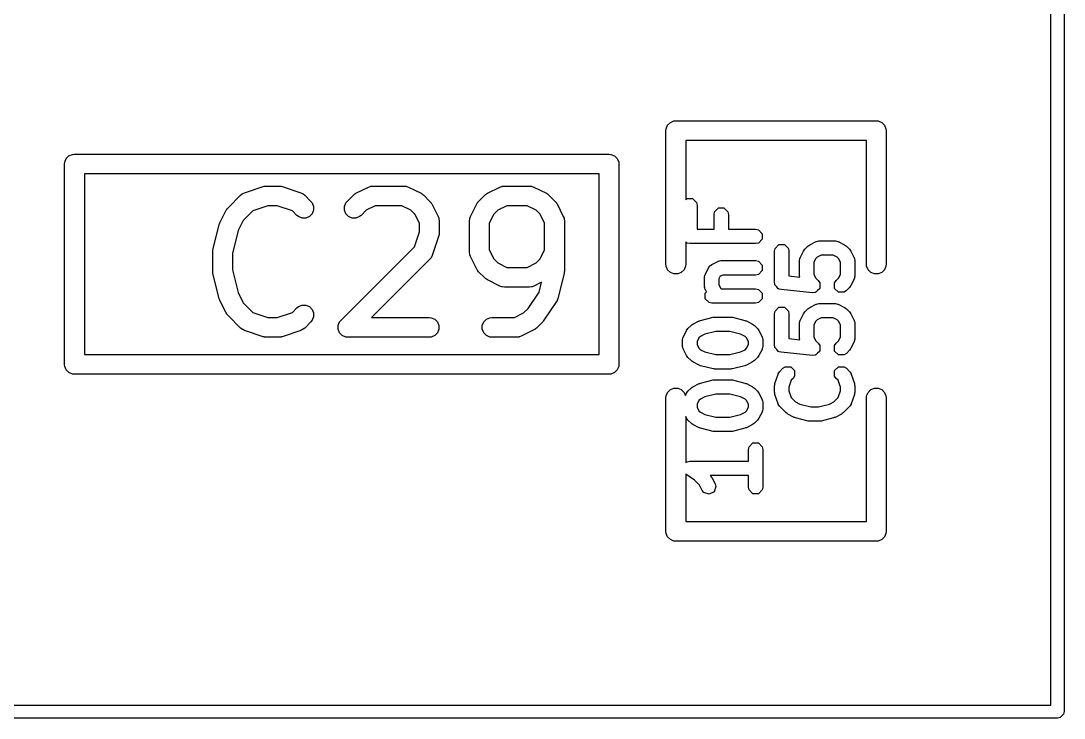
# Model space of a CAD drawing. Extents: x 3.77 to 7.16, y -4.93 to -3.32.
# Drawn here: x 6.6141 to 6.9263, y -4.7896 to -4.5808 of the extents above; entities that cross this region are included whole.
import ezdxf

# ---------------------------------------------------------------- set-up
doc = ezdxf.new("R2010")
doc.units = 0
doc.header["$MEASUREMENT"] = 0
doc.layers.add('BLACK', color=7, linetype='CONTINUOUS')

msp = doc.modelspace()

# ---------------------------------------------------------------- linework, layer by layer
at = {"layer": 'BLACK', "linetype": 'CONTINUOUS'}
for p, q in [((6.92632, -3.52778), (6.92632, -4.78762)), ((6.92238, -4.78566), (6.92238, -3.52975)), ((6.8072, -4.61311), (6.80764, -4.61205)), ((6.80764, -4.61205), (6.80846, -4.61123)), ((6.80846, -4.61123), (6.80952, -4.61079)), ((6.80952, -4.61079), (6.8101, -4.61073)), ((6.8101, -4.61073), (6.8701, -4.61073)), ((6.8701, -4.61073), (6.87068, -4.61079)), ((6.87068, -4.61079), (6.87174, -4.61123)), ((6.87174, -4.61123), (6.87255, -4.61205)), ((6.87255, -4.61205), (6.873, -4.61311)), ((6.80715, -4.61369), (6.8072, -4.61311)), ((6.80715, -4.65369), (6.80715, -4.61369)), ((6.873, -4.61311), (6.87305, -4.61369)), ((6.87305, -4.61369), (6.87305, -4.65369)), ((6.86715, -4.61664), (6.81305, -4.61664)), ((6.81305, -4.61664), (6.81305, -4.63443)), ((6.86715, -4.65369), (6.86715, -4.61664)), ((6.62764, -4.62205), (6.62846, -4.62123)), ((6.62846, -4.62123), (6.62952, -4.62079)), ((6.62952, -4.62079), (6.6301, -4.62073)), ((6.6301, -4.62073), (6.7901, -4.62073)), ((6.7901, -4.62073), (6.79068, -4.62079)), ((6.79068, -4.62079), (6.79174, -4.62123)), ((6.79174, -4.62123), (6.79255, -4.62205)), ((6.62715, -4.62369), (6.6272, -4.62311)), ((6.62715, -4.68369), (6.62715, -4.62369)), ((6.6272, -4.62311), (6.62764, -4.62205)), ((6.79255, -4.62205), (6.793, -4.62311)), ((6.793, -4.62311), (6.79305, -4.62369)), ((6.79305, -4.62369), (6.79305, -4.68369)), ((6.63305, -4.62664), (6.63305, -4.68073)), ((6.78715, -4.62664), (6.63305, -4.62664)), ((6.78715, -4.68073), (6.78715, -4.62664)), ((6.68098, -4.6323), (6.68661, -4.63042)), ((6.68661, -4.63042), (6.68689, -4.63036)), ((6.68689, -4.63036), (6.68697, -4.63033)), ((6.68697, -4.63033), (6.68707, -4.63032)), ((6.68707, -4.63032), (6.68717, -4.63029)), ((6.68717, -4.63029), (6.68725, -4.6303)), ((6.68725, -4.6303), (6.68754, -4.63027)), ((6.68754, -4.63027), (6.69129, -4.63027)), ((6.69129, -4.63027), (6.69158, -4.6303)), ((6.69158, -4.6303), (6.69166, -4.63029)), ((6.69166, -4.63029), (6.69176, -4.63032)), ((6.69176, -4.63032), (6.69187, -4.63033)), ((6.69187, -4.63033), (6.69194, -4.63036)), ((6.69194, -4.63036), (6.69222, -4.63042)), ((6.69222, -4.63042), (6.69785, -4.6323)), ((6.71434, -4.63246), (6.71809, -4.63058)), ((6.71809, -4.63058), (6.71863, -4.63038)), ((6.71863, -4.63038), (6.71874, -4.63037)), ((6.71874, -4.63037), (6.71884, -4.63033)), ((6.71884, -4.63033), (6.71941, -4.63027)), ((6.71941, -4.63027), (6.72879, -4.63027)), ((6.72879, -4.63027), (6.72936, -4.63033)), ((6.72936, -4.63033), (6.72946, -4.63037)), ((6.72946, -4.63037), (6.72957, -4.63038)), ((6.72957, -4.63038), (6.73011, -4.63058)), ((6.73011, -4.63058), (6.73386, -4.63246)), ((6.75371, -4.63246), (6.75746, -4.63058)), ((6.75746, -4.63058), (6.758, -4.63038)), ((6.758, -4.63038), (6.75811, -4.63037)), ((6.75811, -4.63037), (6.75821, -4.63033)), ((6.75821, -4.63033), (6.75878, -4.63027)), ((6.75878, -4.63027), (6.76628, -4.63027)), ((6.76628, -4.63027), (6.76686, -4.63033)), ((6.76686, -4.63033), (6.76696, -4.63037)), ((6.76696, -4.63037), (6.76706, -4.63038)), ((6.76706, -4.63038), (6.7676, -4.63058)), ((6.7676, -4.63058), (6.77135, -4.63246)), ((6.67608, -4.63676), (6.67983, -4.63301)), ((6.67983, -4.63301), (6.68028, -4.63264)), ((6.68028, -4.63264), (6.68037, -4.6326)), ((6.68037, -4.6326), (6.68045, -4.63253)), ((6.68045, -4.63253), (6.68098, -4.6323)), ((6.69785, -4.6323), (6.69838, -4.63253)), ((6.69838, -4.63253), (6.69846, -4.6326)), ((6.69846, -4.6326), (6.69856, -4.63264)), ((6.69856, -4.63264), (6.699, -4.63301)), ((6.699, -4.63301), (6.70088, -4.63488)), ((6.7117, -4.63488), (6.71358, -4.63301)), ((6.71358, -4.63301), (6.7138, -4.63282)), ((6.7138, -4.63282), (6.71385, -4.63277)), ((6.71385, -4.63277), (6.71394, -4.63271)), ((6.71394, -4.63271), (6.71402, -4.63264)), ((6.71402, -4.63264), (6.71409, -4.63261)), ((6.71409, -4.63261), (6.71434, -4.63246)), ((6.73386, -4.63246), (6.7341, -4.63261)), ((6.7341, -4.63261), (6.73418, -4.63264)), ((6.73418, -4.63264), (6.73426, -4.63271)), ((6.73426, -4.63271), (6.73435, -4.63277)), ((6.73435, -4.63277), (6.7344, -4.63282)), ((6.7344, -4.63282), (6.73462, -4.63301)), ((6.73462, -4.63301), (6.7365, -4.63488)), ((6.75107, -4.63488), (6.75295, -4.63301)), ((6.75295, -4.63301), (6.75317, -4.63282)), ((6.75317, -4.63282), (6.75322, -4.63277)), ((6.75322, -4.63277), (6.75331, -4.63271)), ((6.75331, -4.63271), (6.75339, -4.63264)), ((6.75339, -4.63264), (6.75346, -4.63261)), ((6.75346, -4.63261), (6.75371, -4.63246)), ((6.77135, -4.63246), (6.7716, -4.63261)), ((6.7716, -4.63261), (6.77167, -4.63264)), ((6.77167, -4.63264), (6.77175, -4.63271)), ((6.77175, -4.63271), (6.77184, -4.63277)), ((6.77184, -4.63277), (6.77189, -4.63282)), ((6.77189, -4.63282), (6.77212, -4.63301)), ((6.77212, -4.63301), (6.77399, -4.63488)), ((6.81305, -4.63443), (6.81347, -4.63402)), ((6.81347, -4.63402), (6.81511, -4.63402)), ((6.81511, -4.63402), (6.81628, -4.63518)), ((6.67571, -4.63721), (6.67578, -4.63713)), ((6.67578, -4.63713), (6.67584, -4.63704)), ((6.67584, -4.63704), (6.67589, -4.63699)), ((6.67589, -4.63699), (6.67608, -4.63676)), ((6.68802, -4.63618), (6.68351, -4.63768)), ((6.69081, -4.63618), (6.68802, -4.63618)), ((6.69532, -4.63768), (6.69081, -4.63618)), ((6.70088, -4.63488), (6.70125, -4.63533)), ((6.70125, -4.63533), (6.70169, -4.6364)), ((6.70169, -4.6364), (6.70169, -4.63755)), ((6.71089, -4.6364), (6.71133, -4.63533)), ((6.71089, -4.63755), (6.71089, -4.6364)), ((6.71133, -4.63533), (6.7117, -4.63488)), ((6.72011, -4.63618), (6.71741, -4.63752)), ((6.72809, -4.63618), (6.72011, -4.63618)), ((6.73079, -4.63752), (6.72809, -4.63618)), ((6.7365, -4.63488), (6.73668, -4.63511)), ((6.73668, -4.63511), (6.73674, -4.63516)), ((6.73674, -4.63516), (6.7368, -4.63525)), ((6.7368, -4.63525), (6.73687, -4.63533)), ((6.73687, -4.63533), (6.7369, -4.6354)), ((6.7369, -4.6354), (6.73705, -4.63565)), ((6.73705, -4.63565), (6.73893, -4.6394)), ((6.74864, -4.6394), (6.75052, -4.63565)), ((6.75052, -4.63565), (6.75067, -4.6354)), ((6.75067, -4.6354), (6.7507, -4.63533)), ((6.7507, -4.63533), (6.75077, -4.63525)), ((6.75077, -4.63525), (6.75083, -4.63516)), ((6.75083, -4.63516), (6.75088, -4.63511)), ((6.75088, -4.63511), (6.75107, -4.63488)), ((6.75948, -4.63618), (6.75678, -4.63752)), ((6.76558, -4.63618), (6.75948, -4.63618)), ((6.76828, -4.63752), (6.76558, -4.63618)), ((6.77399, -4.63488), (6.77418, -4.63511)), ((6.77418, -4.63511), (6.77424, -4.63516)), ((6.77424, -4.63516), (6.77429, -4.63525)), ((6.77429, -4.63525), (6.77436, -4.63533)), ((6.77436, -4.63533), (6.77439, -4.6354)), ((6.77439, -4.6354), (6.77455, -4.63565)), ((6.77455, -4.63565), (6.77642, -4.6394)), ((6.81628, -4.63518), (6.81644, -4.636)), ((6.81644, -4.636), (6.81644, -4.64323)), ((6.82168, -4.638), (6.82285, -4.63683)), ((6.82285, -4.63683), (6.82449, -4.63683)), ((6.82449, -4.63683), (6.82566, -4.638)), ((6.67365, -4.64128), (6.67553, -4.63753)), ((6.67553, -4.63753), (6.67568, -4.63728)), ((6.67568, -4.63728), (6.67571, -4.63721)), ((6.68351, -4.63768), (6.68059, -4.6406)), ((6.6967, -4.63906), (6.69532, -4.63768)), ((6.69715, -4.63943), (6.6967, -4.63906)), ((6.69821, -4.63987), (6.69715, -4.63943)), ((6.69937, -4.63987), (6.69821, -4.63987)), ((6.70043, -4.63943), (6.69937, -4.63987)), ((6.70125, -4.63861), (6.70043, -4.63943)), ((6.70169, -4.63755), (6.70125, -4.63861)), ((6.71133, -4.63861), (6.71089, -4.63755)), ((6.71215, -4.63943), (6.71133, -4.63861)), ((6.71321, -4.63987), (6.71215, -4.63943)), ((6.71436, -4.63987), (6.71321, -4.63987)), ((6.71543, -4.63943), (6.71436, -4.63987)), ((6.71588, -4.63906), (6.71543, -4.63943)), ((6.71741, -4.63752), (6.71588, -4.63906)), ((6.73198, -4.63872), (6.73079, -4.63752)), ((6.73333, -4.64142), (6.73198, -4.63872)), ((6.73893, -4.6394), (6.73913, -4.63994)), ((6.73913, -4.63994), (6.73914, -4.64005)), ((6.73914, -4.64005), (6.73918, -4.64015)), ((6.73918, -4.64015), (6.73924, -4.64072)), ((6.74833, -4.64072), (6.74839, -4.64015)), ((6.74839, -4.64015), (6.74843, -4.64005)), ((6.74843, -4.64005), (6.74844, -4.63994)), ((6.74844, -4.63994), (6.74864, -4.6394)), ((6.75559, -4.63872), (6.75424, -4.64142)), ((6.75678, -4.63752), (6.75559, -4.63872)), ((6.76948, -4.63872), (6.76828, -4.63752)), ((6.77083, -4.64142), (6.76948, -4.63872)), ((6.77642, -4.6394), (6.77663, -4.63994)), ((6.77663, -4.63994), (6.77664, -4.64005)), ((6.77664, -4.64005), (6.77668, -4.64015)), ((6.77668, -4.64015), (6.77673, -4.64072)), ((6.82152, -4.63882), (6.82168, -4.638)), ((6.82152, -4.64323), (6.82152, -4.63882)), ((6.82566, -4.638), (6.82582, -4.63882)), ((6.82582, -4.63882), (6.82582, -4.64323)), ((6.67155, -4.64938), (6.67343, -4.64188)), ((6.67343, -4.64188), (6.67344, -4.64184)), ((6.67344, -4.64184), (6.67345, -4.64182)), ((6.67345, -4.64182), (6.67354, -4.64158)), ((6.67354, -4.64158), (6.67362, -4.64134)), ((6.67362, -4.64134), (6.67364, -4.64132)), ((6.67364, -4.64132), (6.67365, -4.64128)), ((6.68059, -4.6406), (6.67908, -4.64363)), ((6.73333, -4.64399), (6.73333, -4.64142)), ((6.73924, -4.64072), (6.73924, -4.64447)), ((6.74833, -4.6501), (6.74833, -4.64072)), ((6.75424, -4.64142), (6.75424, -4.6494)), ((6.77083, -4.6494), (6.77083, -4.64142)), ((6.77673, -4.64072), (6.77673, -4.65572)), ((6.81644, -4.64323), (6.82152, -4.64323)), ((6.82582, -4.64323), (6.83399, -4.64323)), ((6.83399, -4.64323), (6.83481, -4.6434)), ((6.83481, -4.6434), (6.83598, -4.64456)), ((6.67908, -4.64363), (6.67737, -4.65046)), ((6.73183, -4.6485), (6.73333, -4.64399)), ((6.73909, -4.64541), (6.73721, -4.65103)), ((6.73915, -4.64512), (6.73909, -4.64541)), ((6.73918, -4.64505), (6.73915, -4.64512)), ((6.73919, -4.64494), (6.73918, -4.64505)), ((6.73921, -4.64484), (6.73919, -4.64494)), ((6.73924, -4.64447), (6.73921, -4.64476)), ((6.73921, -4.64476), (6.73921, -4.64484)), ((6.83598, -4.64621), (6.83481, -4.64737)), ((6.83598, -4.64456), (6.83598, -4.64621)), ((6.6715, -4.64974), (6.67152, -4.64952)), ((6.67152, -4.64952), (6.67154, -4.64948)), ((6.67154, -4.64948), (6.67155, -4.64938)), ((6.70983, -4.67051), (6.73183, -4.6485)), ((6.75424, -4.6494), (6.75559, -4.6521)), ((6.76948, -4.6521), (6.77083, -4.6494)), ((6.81347, -4.64737), (6.81305, -4.64696)), ((6.81305, -4.64696), (6.81305, -4.65369)), ((6.81429, -4.64753), (6.81347, -4.64737)), ((6.83399, -4.64753), (6.81429, -4.64753)), ((6.83481, -4.64737), (6.83399, -4.64753)), ((6.83964, -4.64977), (6.8398, -4.64894)), ((6.8398, -4.64894), (6.84097, -4.64778)), ((6.84097, -4.64778), (6.84261, -4.64778)), ((6.84261, -4.64778), (6.84378, -4.64894)), ((6.84378, -4.64894), (6.84394, -4.64977)), ((6.84831, -4.64974), (6.84852, -4.64947)), ((6.84852, -4.64947), (6.84871, -4.64918)), ((6.84871, -4.64918), (6.84965, -4.64825)), ((6.84965, -4.64825), (6.84994, -4.64805)), ((6.84994, -4.64805), (6.85021, -4.64784)), ((6.85021, -4.64784), (6.85209, -4.6469)), ((6.85209, -4.6469), (6.85219, -4.64688)), ((6.85219, -4.64688), (6.85222, -4.64684)), ((6.85222, -4.64684), (6.85256, -4.64677)), ((6.85256, -4.64677), (6.85289, -4.64668)), ((6.85289, -4.64668), (6.85294, -4.6467)), ((6.85294, -4.6467), (6.85305, -4.64668)), ((6.85305, -4.64668), (6.85774, -4.64668)), ((6.85774, -4.64668), (6.85784, -4.6467)), ((6.85784, -4.6467), (6.85789, -4.64668)), ((6.85789, -4.64668), (6.85822, -4.64677)), ((6.85822, -4.64677), (6.85856, -4.64684)), ((6.85856, -4.64684), (6.85859, -4.64688)), ((6.85859, -4.64688), (6.8587, -4.6469)), ((6.8587, -4.6469), (6.86057, -4.64784)), ((6.86057, -4.64784), (6.86085, -4.64805)), ((6.86085, -4.64805), (6.86113, -4.64825)), ((6.86113, -4.64825), (6.86207, -4.64918)), ((6.86207, -4.64918), (6.86226, -4.64947)), ((6.86226, -4.64947), (6.86247, -4.64974)), ((6.67147, -4.64995), (6.6715, -4.64974)), ((6.67148, -4.65), (6.67147, -4.64995)), ((6.67147, -4.6501), (6.67148, -4.65)), ((6.67147, -4.65572), (6.67147, -4.6501)), ((6.67737, -4.65046), (6.67737, -4.65536)), ((6.7365, -4.65218), (6.71904, -4.66964)), ((6.73687, -4.65174), (6.7365, -4.65218)), ((6.73691, -4.65164), (6.73687, -4.65174)), ((6.73698, -4.65156), (6.73691, -4.65164)), ((6.73721, -4.65103), (6.73698, -4.65156)), ((6.74839, -4.65067), (6.74833, -4.6501)), ((6.74843, -4.65077), (6.74839, -4.65067)), ((6.74844, -4.65088), (6.74843, -4.65077)), ((6.74864, -4.65142), (6.74844, -4.65088)), ((6.75052, -4.65517), (6.74864, -4.65142)), ((6.75559, -4.6521), (6.75678, -4.65329)), ((6.76828, -4.65329), (6.76948, -4.6521)), ((6.82281, -4.65281), (6.82285, -4.65278)), ((6.82285, -4.65278), (6.82319, -4.65271)), ((6.82319, -4.65271), (6.82352, -4.65262)), ((6.82352, -4.65262), (6.82356, -4.65264)), ((6.82356, -4.65264), (6.82367, -4.65262)), ((6.82367, -4.65262), (6.83399, -4.65262)), ((6.83399, -4.65262), (6.83481, -4.65278)), ((6.83481, -4.65278), (6.83598, -4.65394)), ((6.83964, -4.65915), (6.83964, -4.64977)), ((6.84394, -4.64977), (6.84394, -4.6572)), ((6.84714, -4.65258), (6.84717, -4.65247)), ((6.84714, -4.65727), (6.84714, -4.65258)), ((6.84715, -4.65243), (6.84724, -4.6521)), ((6.84717, -4.65247), (6.84715, -4.65243)), ((6.84724, -4.6521), (6.84731, -4.65176)), ((6.84731, -4.65176), (6.84734, -4.65172)), ((6.84734, -4.65172), (6.84737, -4.65162)), ((6.84737, -4.65162), (6.84831, -4.64974)), ((6.852, -4.65198), (6.85144, -4.65309)), ((6.85244, -4.65153), (6.852, -4.65198)), ((6.85355, -4.65098), (6.85244, -4.65153)), ((6.85723, -4.65098), (6.85355, -4.65098)), ((6.85834, -4.65153), (6.85723, -4.65098)), ((6.85878, -4.65198), (6.85834, -4.65153)), ((6.85934, -4.65309), (6.85878, -4.65198)), ((6.86247, -4.64974), (6.86341, -4.65162)), ((6.86341, -4.65162), (6.86344, -4.65172)), ((6.86344, -4.65172), (6.86348, -4.65176)), ((6.86348, -4.65176), (6.86354, -4.65209)), ((6.86354, -4.65209), (6.86363, -4.65243)), ((6.86363, -4.65243), (6.86362, -4.65247)), ((6.86362, -4.65247), (6.86364, -4.65258)), ((6.86364, -4.65258), (6.86364, -4.65727)), ((6.67148, -4.65582), (6.67147, -4.65572)), ((6.67147, -4.65586), (6.67148, -4.65582)), ((6.6715, -4.65608), (6.67147, -4.65586)), ((6.67737, -4.65536), (6.67908, -4.66219)), ((6.75067, -4.65541), (6.75052, -4.65517)), ((6.7507, -4.65549), (6.75067, -4.65541)), ((6.75077, -4.65557), (6.7507, -4.65549)), ((6.75083, -4.65566), (6.75077, -4.65557)), ((6.75088, -4.65571), (6.75083, -4.65566)), ((6.75107, -4.65593), (6.75088, -4.65571)), ((6.75678, -4.65329), (6.75948, -4.65464)), ((6.75948, -4.65464), (6.76558, -4.65464)), ((6.76558, -4.65464), (6.76828, -4.65329)), ((6.77673, -4.65586), (6.7767, -4.65608)), ((6.77673, -4.65572), (6.77672, -4.65582)), ((6.77672, -4.65582), (6.77673, -4.65586)), ((6.8072, -4.65426), (6.80715, -4.65369)), ((6.80764, -4.65533), (6.8072, -4.65426)), ((6.80846, -4.65614), (6.80764, -4.65533)), ((6.81255, -4.65533), (6.81174, -4.65614)), ((6.813, -4.65426), (6.81255, -4.65533)), ((6.81305, -4.65369), (6.813, -4.65426)), ((6.81893, -4.65662), (6.81987, -4.65474)), ((6.81987, -4.65474), (6.82013, -4.6544)), ((6.82013, -4.6544), (6.82017, -4.6543)), ((6.82017, -4.6543), (6.82029, -4.6542)), ((6.82029, -4.6542), (6.82039, -4.65408)), ((6.82039, -4.65408), (6.82049, -4.65404)), ((6.82049, -4.65404), (6.82083, -4.65378)), ((6.82083, -4.65378), (6.82271, -4.65284)), ((6.82271, -4.65284), (6.82281, -4.65281)), ((6.83598, -4.65559), (6.83481, -4.65675)), ((6.83598, -4.65394), (6.83598, -4.65559)), ((6.85144, -4.65309), (6.85144, -4.65676)), ((6.85934, -4.65676), (6.85934, -4.65309)), ((6.8672, -4.65426), (6.86715, -4.65369)), ((6.86764, -4.65533), (6.8672, -4.65426)), ((6.86846, -4.65614), (6.86764, -4.65533)), ((6.87255, -4.65533), (6.87174, -4.65614)), ((6.873, -4.65426), (6.87255, -4.65533)), ((6.87305, -4.65369), (6.873, -4.65426)), ((6.67152, -4.6563), (6.6715, -4.65608)), ((6.67154, -4.65634), (6.67152, -4.6563)), ((6.67155, -4.65644), (6.67154, -4.65634)), ((6.67343, -4.66394), (6.67155, -4.65644)), ((6.75295, -4.65781), (6.75107, -4.65593)), ((6.75317, -4.65799), (6.75295, -4.65781)), ((6.75322, -4.65805), (6.75317, -4.65799)), ((6.75331, -4.65811), (6.75322, -4.65805)), ((6.75339, -4.65818), (6.75331, -4.65811)), ((6.75346, -4.65821), (6.75339, -4.65818)), ((6.75371, -4.65836), (6.75346, -4.65821)), ((6.75746, -4.66024), (6.75371, -4.65836)), ((6.77665, -4.65644), (6.77477, -4.66394)), ((6.77666, -4.65634), (6.77665, -4.65644)), ((6.77668, -4.6563), (6.77666, -4.65634)), ((6.7767, -4.65608), (6.77668, -4.6563)), ((6.80952, -4.65658), (6.80846, -4.65614)), ((6.81068, -4.65658), (6.80952, -4.65658)), ((6.81174, -4.65614), (6.81068, -4.65658)), ((6.81871, -4.65743), (6.8188, -4.6571)), ((6.81873, -4.65747), (6.81871, -4.65743)), ((6.81871, -4.65758), (6.81873, -4.65747)), ((6.81871, -4.66039), (6.81871, -4.65758)), ((6.8188, -4.6571), (6.81887, -4.65676)), ((6.81887, -4.65676), (6.8189, -4.65672)), ((6.8189, -4.65672), (6.81893, -4.65662)), ((6.8234, -4.65731), (6.82301, -4.65809)), ((6.82301, -4.65809), (6.82301, -4.65989)), ((6.82418, -4.65692), (6.8234, -4.65731)), ((6.83399, -4.65692), (6.82418, -4.65692)), ((6.83481, -4.65675), (6.83399, -4.65692)), ((6.84394, -4.6572), (6.84718, -4.65752)), ((6.84717, -4.65738), (6.84714, -4.65727)), ((6.84715, -4.65742), (6.84717, -4.65738)), ((6.84718, -4.65752), (6.84715, -4.65742)), ((6.85144, -4.65676), (6.852, -4.65787)), ((6.852, -4.65787), (6.85269, -4.65856)), ((6.85269, -4.65856), (6.85316, -4.65926)), ((6.85763, -4.65926), (6.85809, -4.65856)), ((6.85809, -4.65856), (6.85878, -4.65787)), ((6.85878, -4.65787), (6.85934, -4.65676)), ((6.86341, -4.65823), (6.86247, -4.66011)), ((6.86344, -4.65813), (6.86341, -4.65823)), ((6.86348, -4.65809), (6.86344, -4.65813)), ((6.86354, -4.65776), (6.86348, -4.65809)), ((6.86363, -4.65742), (6.86354, -4.65776)), ((6.86364, -4.65727), (6.86362, -4.65738)), ((6.86362, -4.65738), (6.86363, -4.65742)), ((6.86952, -4.65658), (6.86846, -4.65614)), ((6.87068, -4.65658), (6.86952, -4.65658)), ((6.87174, -4.65614), (6.87068, -4.65658)), ((6.758, -4.66044), (6.75746, -4.66024)), ((6.75811, -4.66045), (6.758, -4.66044)), ((6.75821, -4.66049), (6.75811, -4.66045)), ((6.75878, -4.66055), (6.75821, -4.66049)), ((6.76628, -4.66055), (6.75878, -4.66055)), ((6.76586, -4.66696), (6.76917, -4.66201)), ((6.76686, -4.66049), (6.76628, -4.66055)), ((6.76696, -4.66045), (6.76686, -4.66049)), ((6.76706, -4.66044), (6.76696, -4.66045)), ((6.7676, -4.66024), (6.76706, -4.66044)), ((6.76989, -4.65909), (6.7676, -4.66024)), ((6.76917, -4.66201), (6.76989, -4.65909)), ((6.81873, -4.6605), (6.81871, -4.66039)), ((6.81871, -4.66055), (6.81873, -4.6605)), ((6.8188, -4.66088), (6.81871, -4.66055)), ((6.81887, -4.66122), (6.8188, -4.66088)), ((6.8189, -4.66125), (6.81887, -4.66122)), ((6.81887, -4.66239), (6.81926, -4.662)), ((6.81893, -4.66136), (6.8189, -4.66125)), ((6.81926, -4.662), (6.81893, -4.66136)), ((6.82301, -4.65989), (6.82356, -4.661)), ((6.82356, -4.661), (6.82362, -4.66106)), ((6.82362, -4.66106), (6.83399, -4.66106)), ((6.83399, -4.66106), (6.83481, -4.66122)), ((6.83481, -4.66122), (6.83598, -4.66239)), ((6.83974, -4.65966), (6.83964, -4.65915)), ((6.83973, -4.65977), (6.83974, -4.65966)), ((6.83977, -4.65982), (6.83973, -4.65977)), ((6.8398, -4.65997), (6.83977, -4.65982)), ((6.84031, -4.66048), (6.8398, -4.65997)), ((6.84077, -4.66104), (6.84031, -4.66048)), ((6.84092, -4.66109), (6.84077, -4.66104)), ((6.84097, -4.66113), (6.84092, -4.66109)), ((6.84107, -4.66113), (6.84097, -4.66113)), ((6.84158, -4.66129), (6.84107, -4.66113)), ((6.85096, -4.66222), (6.84158, -4.66129)), ((6.85179, -4.66214), (6.85096, -4.66222)), ((6.85188, -4.66207), (6.85179, -4.66214)), ((6.85199, -4.66207), (6.85188, -4.66207)), ((6.8525, -4.66156), (6.85199, -4.66207)), ((6.85306, -4.6611), (6.8525, -4.66156)), ((6.85308, -4.66099), (6.85306, -4.6611)), ((6.85316, -4.66091), (6.85308, -4.66099)), ((6.85316, -4.65926), (6.85316, -4.65938)), ((6.85316, -4.65938), (6.85323, -4.65946)), ((6.85323, -4.65946), (6.85316, -4.66018)), ((6.85316, -4.66018), (6.85316, -4.66091)), ((6.85763, -4.66091), (6.85763, -4.65926)), ((6.85879, -4.66207), (6.85763, -4.66091)), ((6.86044, -4.66207), (6.85879, -4.66207)), ((6.86113, -4.6616), (6.86044, -4.66207)), ((6.86207, -4.66067), (6.86113, -4.6616)), ((6.86226, -4.66038), (6.86207, -4.66067)), ((6.86247, -4.66011), (6.86226, -4.66038)), ((6.67344, -4.66398), (6.67343, -4.66394)), ((6.67345, -4.664), (6.67344, -4.66398)), ((6.67354, -4.66424), (6.67345, -4.664)), ((6.67362, -4.66448), (6.67354, -4.66424)), ((6.67364, -4.6645), (6.67362, -4.66448)), ((6.67365, -4.66454), (6.67364, -4.6645)), ((6.67553, -4.66829), (6.67365, -4.66454)), ((6.67908, -4.66219), (6.68059, -4.66522)), ((6.68059, -4.66522), (6.68351, -4.66814)), ((6.77436, -4.66486), (6.77061, -4.67048)), ((6.77453, -4.66454), (6.77436, -4.66486)), ((6.77458, -4.66448), (6.77453, -4.66454)), ((6.7746, -4.66441), (6.77458, -4.66448)), ((6.77464, -4.66435), (6.7746, -4.66441)), ((6.77465, -4.66428), (6.77464, -4.66435)), ((6.77477, -4.66394), (6.77465, -4.66428)), ((6.81887, -4.66403), (6.81887, -4.66239)), ((6.82003, -4.66519), (6.81887, -4.66403)), ((6.82086, -4.66536), (6.82003, -4.66519)), ((6.83481, -4.66519), (6.83399, -4.66536)), ((6.83598, -4.66403), (6.83481, -4.66519)), ((6.83598, -4.66239), (6.83598, -4.66403)), ((6.67568, -4.66854), (6.67553, -4.66829)), ((6.68351, -4.66814), (6.68802, -4.66964)), ((6.69081, -4.66964), (6.69532, -4.66814)), ((6.69532, -4.66814), (6.6967, -4.66676)), ((6.6967, -4.66676), (6.69715, -4.66639)), ((6.69715, -4.66639), (6.69821, -4.66595)), ((6.69821, -4.66595), (6.69937, -4.66595)), ((6.69937, -4.66595), (6.70043, -4.66639)), ((6.70043, -4.66639), (6.70125, -4.6672)), ((6.70125, -4.6672), (6.70169, -4.66827)), ((6.70169, -4.66827), (6.70169, -4.66942)), ((6.76184, -4.66964), (6.76453, -4.66829)), ((6.76453, -4.66829), (6.76586, -4.66696)), ((6.83399, -4.66536), (6.82086, -4.66536)), ((6.83964, -4.66853), (6.8398, -4.6677)), ((6.8398, -4.6677), (6.84097, -4.66654)), ((6.84097, -4.66654), (6.84261, -4.66654)), ((6.84261, -4.66654), (6.84378, -4.6677)), ((6.84378, -4.6677), (6.84394, -4.66853)), ((6.84831, -4.6685), (6.84852, -4.66823)), ((6.84852, -4.66823), (6.84871, -4.66795)), ((6.84871, -4.66795), (6.84965, -4.66701)), ((6.84965, -4.66701), (6.84994, -4.66682)), ((6.84994, -4.66682), (6.85021, -4.6666)), ((6.85021, -4.6666), (6.85209, -4.66567)), ((6.85209, -4.66567), (6.85219, -4.66564)), ((6.85219, -4.66564), (6.85222, -4.6656)), ((6.85222, -4.6656), (6.85256, -4.66554)), ((6.85256, -4.66554), (6.85289, -4.66544)), ((6.85289, -4.66544), (6.85294, -4.66546)), ((6.85294, -4.66546), (6.85305, -4.66544)), ((6.85305, -4.66544), (6.85774, -4.66544)), ((6.85774, -4.66544), (6.85784, -4.66546)), ((6.85784, -4.66546), (6.85789, -4.66544)), ((6.85789, -4.66544), (6.85822, -4.66554)), ((6.85822, -4.66554), (6.85856, -4.6656)), ((6.85856, -4.6656), (6.85859, -4.66564)), ((6.85859, -4.66564), (6.8587, -4.66567)), ((6.8587, -4.66567), (6.86057, -4.6666)), ((6.86057, -4.6666), (6.86085, -4.66682)), ((6.86085, -4.66682), (6.86113, -4.66701)), ((6.86113, -4.66701), (6.86207, -4.66795)), ((6.86207, -4.66795), (6.86226, -4.66823)), ((6.86226, -4.66823), (6.86247, -4.6685)), ((6.67571, -4.66861), (6.67568, -4.66854)), ((6.67578, -4.66869), (6.67571, -4.66861)), ((6.67584, -4.66878), (6.67578, -4.66869)), ((6.67589, -4.66883), (6.67584, -4.66878)), ((6.67608, -4.66906), (6.67589, -4.66883)), ((6.67983, -4.67281), (6.67608, -4.66906)), ((6.68802, -4.66964), (6.69081, -4.66964)), ((6.70088, -4.67093), (6.699, -4.67281)), ((6.70125, -4.67048), (6.70088, -4.67093)), ((6.70169, -4.66942), (6.70125, -4.67048)), ((6.70902, -4.67202), (6.70946, -4.67095)), ((6.70946, -4.67095), (6.70983, -4.67051)), ((6.71904, -4.66964), (6.73629, -4.66964)), ((6.73629, -4.66964), (6.73686, -4.6697)), ((6.73686, -4.6697), (6.73793, -4.67014)), ((6.73793, -4.67014), (6.73874, -4.67095)), ((6.73874, -4.67095), (6.73918, -4.67202)), ((6.75214, -4.67202), (6.75258, -4.67095)), ((6.75258, -4.67095), (6.75339, -4.67014)), ((6.75339, -4.67014), (6.75446, -4.6697)), ((6.75446, -4.6697), (6.75503, -4.66964)), ((6.75503, -4.66964), (6.76184, -4.66964)), ((6.77024, -4.67093), (6.76837, -4.67281)), ((6.77025, -4.67093), (6.77024, -4.67093)), ((6.77043, -4.6707), (6.77025, -4.67093)), ((6.77025, -4.67093), (6.77025, -4.67093)), ((6.77061, -4.67048), (6.77043, -4.6707)), ((6.77061, -4.67048), (6.77061, -4.67048)), ((6.77061, -4.67048), (6.77061, -4.67048)), ((6.8152, -4.6716), (6.81708, -4.67067)), ((6.81708, -4.67067), (6.81731, -4.6706)), ((6.81731, -4.6706), (6.81752, -4.6705)), ((6.81752, -4.6705), (6.82127, -4.66957)), ((6.82127, -4.66957), (6.82154, -4.66955)), ((6.82154, -4.66955), (6.82179, -4.6695)), ((6.82179, -4.6695), (6.82648, -4.6695)), ((6.82648, -4.6695), (6.82674, -4.66955)), ((6.82674, -4.66955), (6.82701, -4.66957)), ((6.82701, -4.66957), (6.83076, -4.6705)), ((6.83076, -4.6705), (6.83097, -4.6706)), ((6.83097, -4.6706), (6.8312, -4.67067)), ((6.8312, -4.67067), (6.83307, -4.6716)), ((6.83964, -4.67791), (6.83964, -4.66853)), ((6.84394, -4.66853), (6.84394, -4.67596)), ((6.84714, -4.67134), (6.84717, -4.67124)), ((6.84714, -4.67603), (6.84714, -4.67134)), ((6.84715, -4.67119), (6.84724, -4.67086)), ((6.84717, -4.67124), (6.84715, -4.67119)), ((6.84724, -4.67086), (6.84731, -4.67052)), ((6.84731, -4.67052), (6.84734, -4.67048)), ((6.84734, -4.67048), (6.84737, -4.67038)), ((6.84737, -4.67038), (6.84831, -4.6685)), ((6.852, -4.67074), (6.85144, -4.67185)), ((6.85244, -4.67029), (6.852, -4.67074)), ((6.85355, -4.66974), (6.85244, -4.67029)), ((6.85723, -4.66974), (6.85355, -4.66974)), ((6.85834, -4.67029), (6.85723, -4.66974)), ((6.85878, -4.67074), (6.85834, -4.67029)), ((6.85934, -4.67185), (6.85878, -4.67074)), ((6.86247, -4.6685), (6.86341, -4.67038)), ((6.86341, -4.67038), (6.86344, -4.67048)), ((6.86344, -4.67048), (6.86348, -4.67052)), ((6.86348, -4.67052), (6.86354, -4.67086)), ((6.86354, -4.67086), (6.86363, -4.67119)), ((6.86363, -4.67119), (6.86362, -4.67124)), ((6.86362, -4.67124), (6.86364, -4.67134)), ((6.86364, -4.67134), (6.86364, -4.67603)), ((6.68028, -4.67317), (6.67983, -4.67281)), ((6.68037, -4.67321), (6.68028, -4.67317)), ((6.68045, -4.67328), (6.68037, -4.67321)), ((6.68098, -4.67352), (6.68045, -4.67328)), ((6.68661, -4.67539), (6.68098, -4.67352)), ((6.69785, -4.67352), (6.69222, -4.67539)), ((6.69838, -4.67328), (6.69785, -4.67352)), ((6.69846, -4.67321), (6.69838, -4.67328)), ((6.69856, -4.67317), (6.69846, -4.67321)), ((6.699, -4.67281), (6.69856, -4.67317)), ((6.70902, -4.67317), (6.70902, -4.67202)), ((6.70946, -4.67423), (6.70902, -4.67317)), ((6.71027, -4.67505), (6.70946, -4.67423)), ((6.73874, -4.67423), (6.73793, -4.67505)), ((6.73918, -4.67317), (6.73874, -4.67423)), ((6.73918, -4.67202), (6.73918, -4.67317)), ((6.75214, -4.67317), (6.75214, -4.67202)), ((6.75258, -4.67423), (6.75214, -4.67317)), ((6.75339, -4.67505), (6.75258, -4.67423)), ((6.7676, -4.67336), (6.76385, -4.67523)), ((6.76785, -4.6732), (6.7676, -4.67336)), ((6.76792, -4.67317), (6.76785, -4.6732)), ((6.768, -4.67311), (6.76792, -4.67317)), ((6.76809, -4.67305), (6.768, -4.67311)), ((6.76814, -4.67299), (6.76809, -4.67305)), ((6.76837, -4.67281), (6.76814, -4.67299)), ((6.81237, -4.67538), (6.8133, -4.6735)), ((6.8133, -4.6735), (6.81352, -4.67323)), ((6.81352, -4.67323), (6.81371, -4.67295)), ((6.81371, -4.67295), (6.81465, -4.67201)), ((6.81465, -4.67201), (6.81493, -4.67182)), ((6.81493, -4.67182), (6.8152, -4.6716)), ((6.81879, -4.67462), (6.81744, -4.67529)), ((6.82206, -4.6738), (6.81879, -4.67462)), ((6.82622, -4.6738), (6.82206, -4.6738)), ((6.82949, -4.67462), (6.82622, -4.6738)), ((6.83084, -4.67529), (6.82949, -4.67462)), ((6.83307, -4.6716), (6.83335, -4.67182)), ((6.83335, -4.67182), (6.83363, -4.67201)), ((6.83363, -4.67201), (6.83457, -4.67295)), ((6.83457, -4.67295), (6.83476, -4.67323)), ((6.83476, -4.67323), (6.83497, -4.6735)), ((6.83497, -4.6735), (6.83591, -4.67538)), ((6.85144, -4.67185), (6.85144, -4.67552)), ((6.85934, -4.67552), (6.85934, -4.67185)), ((6.68689, -4.67546), (6.68661, -4.67539)), ((6.68697, -4.67549), (6.68689, -4.67546)), ((6.68707, -4.6755), (6.68697, -4.67549)), ((6.68717, -4.67552), (6.68707, -4.6755)), ((6.68725, -4.67552), (6.68717, -4.67552)), ((6.68754, -4.67555), (6.68725, -4.67552)), ((6.69129, -4.67555), (6.68754, -4.67555)), ((6.69158, -4.67552), (6.69129, -4.67555)), ((6.69166, -4.67552), (6.69158, -4.67552)), ((6.69176, -4.6755), (6.69166, -4.67552)), ((6.69187, -4.67549), (6.69176, -4.6755)), ((6.69194, -4.67546), (6.69187, -4.67549)), ((6.69222, -4.67539), (6.69194, -4.67546)), ((6.71134, -4.67549), (6.71027, -4.67505)), ((6.71191, -4.67555), (6.71134, -4.67549)), ((6.73629, -4.67555), (6.71191, -4.67555)), ((6.73686, -4.67549), (6.73629, -4.67555)), ((6.73793, -4.67505), (6.73686, -4.67549)), ((6.75446, -4.67549), (6.75339, -4.67505)), ((6.75503, -4.67555), (6.75446, -4.67549)), ((6.76253, -4.67555), (6.75503, -4.67555)), ((6.76311, -4.67549), (6.76253, -4.67555)), ((6.76321, -4.67545), (6.76311, -4.67549)), ((6.76331, -4.67544), (6.76321, -4.67545)), ((6.76385, -4.67523), (6.76331, -4.67544)), ((6.81214, -4.67619), (6.81224, -4.67586)), ((6.81216, -4.67624), (6.81214, -4.67619)), ((6.81214, -4.67634), (6.81216, -4.67624)), ((6.81214, -4.67822), (6.81214, -4.67634)), ((6.81224, -4.67586), (6.8123, -4.67552)), ((6.8123, -4.67552), (6.81234, -4.67548)), ((6.81234, -4.67548), (6.81237, -4.67538)), ((6.81699, -4.67574), (6.81644, -4.67685)), ((6.81644, -4.67685), (6.81644, -4.67771)), ((6.81644, -4.67771), (6.81699, -4.67882)), ((6.81744, -4.67529), (6.81699, -4.67574)), ((6.83128, -4.67574), (6.83084, -4.67529)), ((6.83184, -4.67685), (6.83128, -4.67574)), ((6.83128, -4.67882), (6.83184, -4.67771)), ((6.83184, -4.67771), (6.83184, -4.67685)), ((6.83591, -4.67538), (6.83594, -4.67548)), ((6.83594, -4.67548), (6.83598, -4.67552)), ((6.83598, -4.67552), (6.83604, -4.67586)), ((6.83604, -4.67586), (6.83613, -4.67619)), ((6.83613, -4.67619), (6.83612, -4.67624)), ((6.83612, -4.67624), (6.83614, -4.67634)), ((6.83614, -4.67634), (6.83614, -4.67822)), ((6.84394, -4.67596), (6.84718, -4.67629)), ((6.84717, -4.67614), (6.84714, -4.67603)), ((6.84715, -4.67618), (6.84717, -4.67614)), ((6.84718, -4.67629), (6.84715, -4.67618)), ((6.85144, -4.67552), (6.852, -4.67663)), ((6.852, -4.67663), (6.85269, -4.67733)), ((6.85269, -4.67733), (6.85316, -4.67802)), ((6.85763, -4.67802), (6.85809, -4.67733)), ((6.85809, -4.67733), (6.85878, -4.67663)), ((6.85878, -4.67663), (6.85934, -4.67552)), ((6.86341, -4.67699), (6.86247, -4.67887)), ((6.86344, -4.67689), (6.86341, -4.67699)), ((6.86348, -4.67686), (6.86344, -4.67689)), ((6.86354, -4.67652), (6.86348, -4.67686)), ((6.86363, -4.67618), (6.86354, -4.67652)), ((6.86364, -4.67603), (6.86362, -4.67614)), ((6.86362, -4.67614), (6.86363, -4.67618)), ((6.63305, -4.68073), (6.78715, -4.68073)), ((6.81216, -4.67832), (6.81214, -4.67822)), ((6.81214, -4.67837), (6.81216, -4.67832)), ((6.81224, -4.6787), (6.81214, -4.67837)), ((6.8123, -4.67904), (6.81224, -4.6787)), ((6.81234, -4.67908), (6.8123, -4.67904)), ((6.81237, -4.67918), (6.81234, -4.67908)), ((6.8133, -4.68106), (6.81237, -4.67918)), ((6.81699, -4.67882), (6.81744, -4.67927)), ((6.81744, -4.67927), (6.81879, -4.67994)), ((6.81879, -4.67994), (6.82206, -4.68076)), ((6.82206, -4.68076), (6.82622, -4.68076)), ((6.82622, -4.68076), (6.82949, -4.67994)), ((6.82949, -4.67994), (6.83084, -4.67927)), ((6.83084, -4.67927), (6.83128, -4.67882)), ((6.83591, -4.67918), (6.83497, -4.68106)), ((6.83594, -4.67908), (6.83591, -4.67918)), ((6.83598, -4.67904), (6.83594, -4.67908)), ((6.83604, -4.6787), (6.83598, -4.67904)), ((6.83613, -4.67837), (6.83604, -4.6787)), ((6.83614, -4.67822), (6.83612, -4.67832)), ((6.83612, -4.67832), (6.83613, -4.67837)), ((6.83974, -4.67842), (6.83964, -4.67791)), ((6.83973, -4.67853), (6.83974, -4.67842)), ((6.83977, -4.67858), (6.83973, -4.67853)), ((6.8398, -4.67873), (6.83977, -4.67858)), ((6.84031, -4.67924), (6.8398, -4.67873)), ((6.84077, -4.6798), (6.84031, -4.67924)), ((6.84092, -4.67985), (6.84077, -4.6798)), ((6.84097, -4.67989), (6.84092, -4.67985)), ((6.84107, -4.67989), (6.84097, -4.67989)), ((6.84158, -4.68005), (6.84107, -4.67989)), ((6.85096, -4.68099), (6.84158, -4.68005)), ((6.85188, -4.68083), (6.85179, -4.6809)), ((6.85199, -4.68083), (6.85188, -4.68083)), ((6.8525, -4.68032), (6.85199, -4.68083)), ((6.85306, -4.67986), (6.8525, -4.68032)), ((6.85308, -4.67975), (6.85306, -4.67986)), ((6.85316, -4.67967), (6.85308, -4.67975)), ((6.85316, -4.67802), (6.85316, -4.67814)), ((6.85316, -4.67814), (6.85323, -4.67823)), ((6.85323, -4.67823), (6.85316, -4.67895)), ((6.85316, -4.67895), (6.85316, -4.67967)), ((6.85763, -4.67967), (6.85763, -4.67802)), ((6.85879, -4.68083), (6.85763, -4.67967)), ((6.86044, -4.68083), (6.85879, -4.68083)), ((6.86113, -4.68037), (6.86044, -4.68083)), ((6.86207, -4.67943), (6.86113, -4.68037)), ((6.86226, -4.67914), (6.86207, -4.67943)), ((6.86247, -4.67887), (6.86226, -4.67914)), ((6.6272, -4.68426), (6.62715, -4.68369)), ((6.79305, -4.68369), (6.793, -4.68426)), ((6.81352, -4.68133), (6.8133, -4.68106)), ((6.81371, -4.68161), (6.81352, -4.68133)), ((6.81465, -4.68255), (6.81371, -4.68161)), ((6.81493, -4.68274), (6.81465, -4.68255)), ((6.8152, -4.68296), (6.81493, -4.68274)), ((6.81708, -4.68389), (6.8152, -4.68296)), ((6.81731, -4.68396), (6.81708, -4.68389)), ((6.81752, -4.68406), (6.81731, -4.68396)), ((6.83097, -4.68396), (6.83076, -4.68406)), ((6.8312, -4.68389), (6.83097, -4.68396)), ((6.83307, -4.68296), (6.8312, -4.68389)), ((6.83335, -4.68274), (6.83307, -4.68296)), ((6.83363, -4.68255), (6.83335, -4.68274)), ((6.83457, -4.68161), (6.83363, -4.68255)), ((6.83476, -4.68133), (6.83457, -4.68161)), ((6.83497, -4.68106), (6.83476, -4.68133)), ((6.85179, -4.6809), (6.85096, -4.68099)), ((6.62764, -4.68533), (6.6272, -4.68426)), ((6.62846, -4.68614), (6.62764, -4.68533)), ((6.62952, -4.68658), (6.62846, -4.68614)), ((6.6301, -4.68664), (6.62952, -4.68658)), ((6.7901, -4.68664), (6.6301, -4.68664)), ((6.79068, -4.68658), (6.7901, -4.68664)), ((6.79174, -4.68614), (6.79068, -4.68658)), ((6.79255, -4.68533), (6.79174, -4.68614)), ((6.793, -4.68426), (6.79255, -4.68533)), ((6.82127, -4.68499), (6.81752, -4.68406)), ((6.82154, -4.68501), (6.82127, -4.68499)), ((6.82179, -4.68506), (6.82154, -4.68501)), ((6.82648, -4.68506), (6.82179, -4.68506)), ((6.82674, -4.68501), (6.82648, -4.68506)), ((6.82701, -4.68499), (6.82674, -4.68501)), ((6.83076, -4.68406), (6.82701, -4.68499)), ((6.83975, -4.68942), (6.84069, -4.68661)), ((6.84069, -4.68661), (6.84074, -4.68652)), ((6.84074, -4.68647), (6.84093, -4.68618)), ((6.84074, -4.68652), (6.84074, -4.68647)), ((6.84093, -4.68618), (6.8411, -4.68588)), ((6.8411, -4.68588), (6.84115, -4.68586)), ((6.84115, -4.68586), (6.84121, -4.68577)), ((6.84121, -4.68577), (6.84215, -4.68483)), ((6.84215, -4.68483), (6.84284, -4.68437)), ((6.84284, -4.68437), (6.84449, -4.68437)), ((6.84449, -4.68437), (6.84565, -4.68553)), ((6.84565, -4.68553), (6.84565, -4.68717)), ((6.85763, -4.68553), (6.85879, -4.68437)), ((6.85763, -4.68717), (6.85763, -4.68553)), ((6.85879, -4.68437), (6.86044, -4.68437)), ((6.86044, -4.68437), (6.86113, -4.68483)), ((6.86113, -4.68483), (6.86207, -4.68577)), ((6.86207, -4.68577), (6.86213, -4.68586)), ((6.86213, -4.68586), (6.86218, -4.68588)), ((6.86218, -4.68588), (6.86235, -4.68618)), ((6.86235, -4.68618), (6.86254, -4.68647)), ((6.86254, -4.68647), (6.86254, -4.68652)), ((6.86254, -4.68652), (6.86259, -4.68661)), ((6.86259, -4.68661), (6.86353, -4.68942)), ((6.8152, -4.69037), (6.81708, -4.68943)), ((6.81708, -4.68943), (6.81731, -4.68937)), ((6.81731, -4.68937), (6.81752, -4.68927)), ((6.81752, -4.68927), (6.82127, -4.68833)), ((6.82127, -4.68833), (6.82154, -4.68831)), ((6.82154, -4.68831), (6.82179, -4.68826)), ((6.82179, -4.68826), (6.82648, -4.68826)), ((6.82648, -4.68826), (6.82674, -4.68831)), ((6.82674, -4.68831), (6.82701, -4.68833)), ((6.82701, -4.68833), (6.83076, -4.68927)), ((6.83076, -4.68927), (6.83097, -4.68937)), ((6.83097, -4.68937), (6.8312, -4.68943)), ((6.8312, -4.68943), (6.83307, -4.69037)), ((6.83964, -4.6901), (6.83971, -4.68977)), ((6.83964, -4.69198), (6.83964, -4.6901)), ((6.83971, -4.68977), (6.83975, -4.68942)), ((6.84461, -4.68845), (6.84394, -4.69045)), ((6.84519, -4.68787), (6.84461, -4.68845)), ((6.84565, -4.68717), (6.84519, -4.68787)), ((6.85809, -4.68787), (6.85763, -4.68717)), ((6.85867, -4.68845), (6.85809, -4.68787)), ((6.85934, -4.69045), (6.85867, -4.68845)), ((6.86353, -4.68942), (6.86357, -4.68977)), ((6.86357, -4.68977), (6.86364, -4.6901)), ((6.86364, -4.6901), (6.86364, -4.69198)), ((6.80715, -4.69369), (6.8072, -4.69311)), ((6.8072, -4.69311), (6.80764, -4.69205)), ((6.80764, -4.69205), (6.80846, -4.69123)), ((6.80846, -4.69123), (6.80952, -4.69079)), ((6.80952, -4.69079), (6.81068, -4.69079)), ((6.81068, -4.69079), (6.81174, -4.69123)), ((6.81174, -4.69123), (6.81255, -4.69205)), ((6.81255, -4.69205), (6.81294, -4.69299)), ((6.81294, -4.69299), (6.8133, -4.69227)), ((6.8133, -4.69227), (6.81352, -4.69199)), ((6.81352, -4.69199), (6.81371, -4.69171)), ((6.81371, -4.69171), (6.81465, -4.69077)), ((6.81465, -4.69077), (6.81493, -4.69058)), ((6.81493, -4.69058), (6.8152, -4.69037)), ((6.82206, -4.69256), (6.81879, -4.69338)), ((6.82622, -4.69256), (6.82206, -4.69256)), ((6.82949, -4.69338), (6.82622, -4.69256)), ((6.83307, -4.69037), (6.83335, -4.69058)), ((6.83335, -4.69058), (6.83363, -4.69077)), ((6.83363, -4.69077), (6.83457, -4.69171)), ((6.83457, -4.69171), (6.83476, -4.69199)), ((6.83476, -4.69199), (6.83497, -4.69227)), ((6.83497, -4.69227), (6.83591, -4.69414)), ((6.83971, -4.69232), (6.83964, -4.69198)), ((6.83975, -4.69266), (6.83971, -4.69232)), ((6.84069, -4.69547), (6.83975, -4.69266)), ((6.84394, -4.69045), (6.84394, -4.69163)), ((6.84394, -4.69163), (6.84461, -4.69363)), ((6.85867, -4.69363), (6.85934, -4.69163)), ((6.85934, -4.69163), (6.85934, -4.69045)), ((6.86353, -4.69266), (6.86259, -4.69547)), ((6.86357, -4.69232), (6.86353, -4.69266)), ((6.86364, -4.69198), (6.86357, -4.69232)), ((6.86715, -4.69369), (6.8672, -4.69311)), ((6.8672, -4.69311), (6.86764, -4.69205)), ((6.86764, -4.69205), (6.86846, -4.69123)), ((6.86846, -4.69123), (6.86952, -4.69079)), ((6.86952, -4.69079), (6.87068, -4.69079)), ((6.87068, -4.69079), (6.87174, -4.69123)), ((6.87174, -4.69123), (6.87255, -4.69205)), ((6.87255, -4.69205), (6.873, -4.69311)), ((6.873, -4.69311), (6.87305, -4.69369)), ((6.80715, -4.73369), (6.80715, -4.69369)), ((6.81699, -4.6945), (6.81644, -4.69561)), ((6.81644, -4.69561), (6.81644, -4.69647)), ((6.81644, -4.69647), (6.81699, -4.69758)), ((6.81744, -4.69406), (6.81699, -4.6945)), ((6.81879, -4.69338), (6.81744, -4.69406)), ((6.83084, -4.69406), (6.82949, -4.69338)), ((6.83128, -4.6945), (6.83084, -4.69406)), ((6.83184, -4.69561), (6.83128, -4.6945)), ((6.83128, -4.69758), (6.83184, -4.69647)), ((6.83184, -4.69647), (6.83184, -4.69561)), ((6.83591, -4.69414), (6.83594, -4.69425)), ((6.83594, -4.69425), (6.83598, -4.69428)), ((6.83598, -4.69428), (6.83604, -4.69462)), ((6.83604, -4.69462), (6.83613, -4.69495)), ((6.83613, -4.69495), (6.83612, -4.695)), ((6.83612, -4.695), (6.83614, -4.6951)), ((6.83614, -4.6951), (6.83614, -4.69698)), ((6.84074, -4.69557), (6.84069, -4.69547)), ((6.84074, -4.69562), (6.84074, -4.69557)), ((6.84093, -4.6959), (6.84074, -4.69562)), ((6.8411, -4.6962), (6.84093, -4.6959)), ((6.84115, -4.69623), (6.8411, -4.6962)), ((6.84121, -4.69631), (6.84115, -4.69623)), ((6.84308, -4.69819), (6.84121, -4.69631)), ((6.84461, -4.69363), (6.84588, -4.6949)), ((6.84588, -4.6949), (6.84723, -4.69558)), ((6.84723, -4.69558), (6.8505, -4.6964)), ((6.8505, -4.6964), (6.85278, -4.6964)), ((6.85278, -4.6964), (6.85605, -4.69558)), ((6.85605, -4.69558), (6.8574, -4.6949)), ((6.8574, -4.6949), (6.85867, -4.69363)), ((6.86207, -4.69631), (6.8602, -4.69819)), ((6.86213, -4.69623), (6.86207, -4.69631)), ((6.86218, -4.6962), (6.86213, -4.69623)), ((6.86235, -4.6959), (6.86218, -4.6962)), ((6.86254, -4.69562), (6.86235, -4.6959)), ((6.86259, -4.69547), (6.86254, -4.69557)), ((6.86254, -4.69557), (6.86254, -4.69562)), ((6.86715, -4.73073), (6.86715, -4.69369)), ((6.87305, -4.69369), (6.87305, -4.73369)), ((6.8133, -4.69982), (6.81305, -4.69931)), ((6.81305, -4.69931), (6.81305, -4.71308)), ((6.81699, -4.69758), (6.81744, -4.69803)), ((6.81744, -4.69803), (6.81879, -4.6987)), ((6.81879, -4.6987), (6.82206, -4.69952)), ((6.82206, -4.69952), (6.82622, -4.69952)), ((6.82622, -4.69952), (6.82949, -4.6987)), ((6.82949, -4.6987), (6.83084, -4.69803)), ((6.83084, -4.69803), (6.83128, -4.69758)), ((6.83591, -4.69794), (6.83497, -4.69982)), ((6.83594, -4.69784), (6.83591, -4.69794)), ((6.83598, -4.6978), (6.83594, -4.69784)), ((6.83604, -4.69746), (6.83598, -4.6978)), ((6.83613, -4.69713), (6.83604, -4.69746)), ((6.83614, -4.69698), (6.83612, -4.69709)), ((6.83612, -4.69709), (6.83613, -4.69713)), ((6.84337, -4.69838), (6.84308, -4.69819)), ((6.84364, -4.69859), (6.84337, -4.69838)), ((6.84552, -4.69953), (6.84364, -4.69859)), ((6.84575, -4.69959), (6.84552, -4.69953)), ((6.84596, -4.69969), (6.84575, -4.69959)), ((6.85753, -4.69959), (6.85732, -4.69969)), ((6.85776, -4.69953), (6.85753, -4.69959)), ((6.85964, -4.69859), (6.85776, -4.69953)), ((6.85991, -4.69838), (6.85964, -4.69859)), ((6.8602, -4.69819), (6.85991, -4.69838)), ((6.81352, -4.70009), (6.8133, -4.69982)), ((6.81371, -4.70038), (6.81352, -4.70009)), ((6.81465, -4.70131), (6.81371, -4.70038)), ((6.81493, -4.70151), (6.81465, -4.70131)), ((6.8152, -4.70172), (6.81493, -4.70151)), ((6.81708, -4.70266), (6.8152, -4.70172)), ((6.81731, -4.70272), (6.81708, -4.70266)), ((6.81752, -4.70282), (6.81731, -4.70272)), ((6.83097, -4.70272), (6.83076, -4.70282)), ((6.8312, -4.70266), (6.83097, -4.70272)), ((6.83307, -4.70172), (6.8312, -4.70266)), ((6.83335, -4.70151), (6.83307, -4.70172)), ((6.83363, -4.70131), (6.83335, -4.70151)), ((6.83457, -4.70038), (6.83363, -4.70131)), ((6.83476, -4.70009), (6.83457, -4.70038)), ((6.83497, -4.69982), (6.83476, -4.70009)), ((6.84971, -4.70063), (6.84596, -4.69969)), ((6.84997, -4.70065), (6.84971, -4.70063)), ((6.85023, -4.7007), (6.84997, -4.70065)), ((6.85305, -4.7007), (6.85023, -4.7007)), ((6.85331, -4.70065), (6.85305, -4.7007)), ((6.85357, -4.70063), (6.85331, -4.70065)), ((6.85732, -4.69969), (6.85357, -4.70063)), ((6.82127, -4.70376), (6.81752, -4.70282)), ((6.82154, -4.70377), (6.82127, -4.70376)), ((6.82179, -4.70382), (6.82154, -4.70377)), ((6.82648, -4.70382), (6.82179, -4.70382)), ((6.82674, -4.70377), (6.82648, -4.70382)), ((6.82701, -4.70376), (6.82674, -4.70377)), ((6.83076, -4.70282), (6.82701, -4.70376)), ((6.83184, -4.70918), (6.832, -4.70835)), ((6.832, -4.70835), (6.83317, -4.70719)), ((6.83317, -4.70719), (6.83481, -4.70719)), ((6.83481, -4.70719), (6.83598, -4.70835)), ((6.83598, -4.70835), (6.83614, -4.70918)), ((6.83184, -4.71265), (6.83184, -4.70918)), ((6.83614, -4.70918), (6.83614, -4.72043)), ((6.81305, -4.71308), (6.81309, -4.71302)), ((6.81309, -4.71302), (6.81331, -4.71297)), ((6.81331, -4.71297), (6.81347, -4.71282)), ((6.81347, -4.71282), (6.81429, -4.71265)), ((6.81429, -4.71265), (6.83184, -4.71265)), ((6.8131, -4.71659), (6.81305, -4.71655)), ((6.81305, -4.71655), (6.81305, -4.73073)), ((6.81573, -4.71835), (6.8131, -4.71659)), ((6.81721, -4.71983), (6.81573, -4.71835)), ((6.83184, -4.71695), (6.82042, -4.71695)), ((6.82042, -4.71695), (6.8205, -4.71704)), ((6.8205, -4.71704), (6.82069, -4.71732)), ((6.82069, -4.71732), (6.8209, -4.71759)), ((6.8209, -4.71759), (6.82184, -4.71947)), ((6.83184, -4.72043), (6.83184, -4.71695)), ((6.81799, -4.72139), (6.81721, -4.71983)), ((6.81851, -4.72206), (6.81799, -4.72139)), ((6.82206, -4.72028), (6.82154, -4.72184)), ((6.82184, -4.71947), (6.82206, -4.72028)), ((6.832, -4.72126), (6.83184, -4.72043)), ((6.83317, -4.72242), (6.832, -4.72126)), ((6.83598, -4.72126), (6.83481, -4.72242)), ((6.83614, -4.72043), (6.83598, -4.72126)), ((6.82007, -4.72258), (6.81851, -4.72206)), ((6.82154, -4.72184), (6.82007, -4.72258)), ((6.83481, -4.72242), (6.83317, -4.72242)), ((6.81305, -4.73073), (6.86715, -4.73073)), ((6.8072, -4.73426), (6.80715, -4.73369)), ((6.87305, -4.73369), (6.873, -4.73426)), ((6.80764, -4.73533), (6.8072, -4.73426)), ((6.80846, -4.73614), (6.80764, -4.73533)), ((6.80952, -4.73658), (6.80846, -4.73614)), ((6.8101, -4.73664), (6.80952, -4.73658)), ((6.8701, -4.73664), (6.8101, -4.73664)), ((6.87068, -4.73658), (6.8701, -4.73664)), ((6.87174, -4.73614), (6.87068, -4.73658)), ((6.87255, -4.73533), (6.87174, -4.73614)), ((6.873, -4.73426), (6.87255, -4.73533)), ((5.66648, -4.78566), (6.92238, -4.78566)), ((6.92435, -4.78959), (5.66451, -4.78959)), ((6.9251, -4.78944), (6.92435, -4.78959)), ((6.92617, -4.78838), (6.9251, -4.78944)), ((6.92632, -4.78762), (6.92617, -4.78838))]:
    msp.add_line(p, q, dxfattribs=at)

doc.saveas('drawing.dxf')
